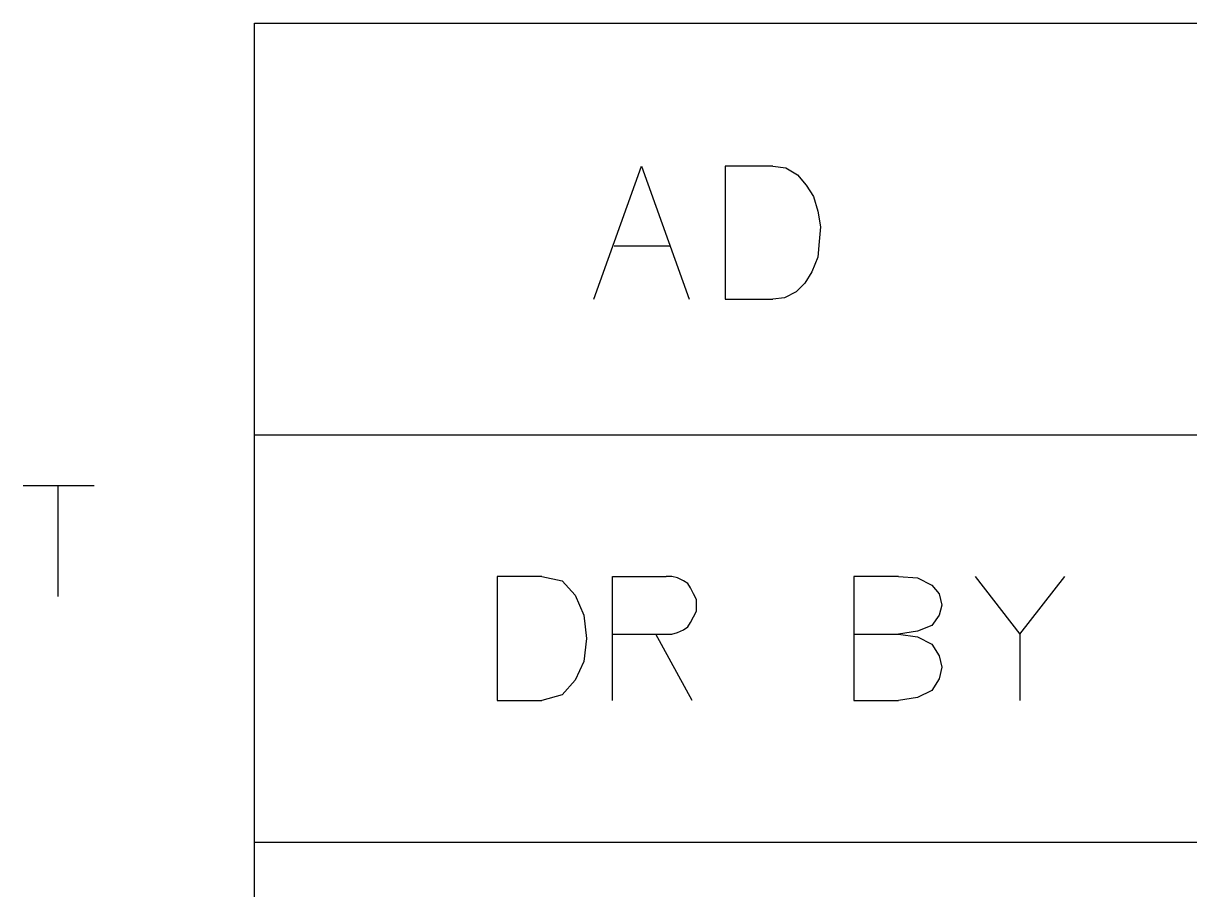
# Model space of a CAD drawing. Extents: x 11 to 601, y 12 to 779.
# Drawn here: x 368.46 to 416.91, y 135.06 to 171.06 of the extents above; entities that cross this region are included whole.
import ezdxf

# ---------------------------------------------------------------- set-up
doc = ezdxf.new("R2010")
doc.units = 0
doc.layers.add('DH152', color=7, linetype='CONTINUOUS')

msp = doc.modelspace()

# ---------------------------------------------------------------- linework, layer by layer
at = {"layer": 'DH152', "color": 7}
for points in [[(378.059991, 12.24), (378.059991, 171.059996)], [(378.059991, 171.059996), (600.899985, 171.059996)], [(392.15999, 159.599996), (394.13999, 165.119996), (396.11999, 159.599996)], [(399.59999, 165.119996), (397.61999, 165.119996), (397.61999, 159.599996), (399.59999, 159.599996)], [(399.59999, 165.119996), (400.13999, 165.059996), (400.61999, 164.759996), (400.97999, 164.339996), (401.27999, 163.859996), (401.45999, 163.259996), (401.57999, 162.599996), (401.51999, 161.999996), (401.45999, 161.339996), (401.21999, 160.739996), (400.91999, 160.259996), (400.55999, 159.899996), (400.07999, 159.659996), (399.59999, 159.599996)], [(392.99999, 161.819996), (395.33999, 161.819996)], [(378.059991, 153.959996), (600.899985, 153.959996)], [(368.459991, 151.859996), (371.399991, 151.859996)], [(369.899991, 151.859996), (369.899991, 147.239996)], [(389.99999, 148.079996), (388.13999, 148.079996), (388.13999, 142.919996), (389.99999, 142.919996)], [(389.99999, 148.079996), (390.83999, 147.899996), (391.37999, 147.299996), (391.73999, 146.459996), (391.85999, 145.499996), (391.73999, 144.539996), (391.37999, 143.759996), (390.83999, 143.159996), (389.99999, 142.919996), (389.99999, 142.919996)], [(392.93999, 142.919996), (392.93999, 148.079996), (395.15999, 148.079996)], [(396.41999, 146.879996), (396.41999, 147.119996), (396.29999, 147.359996), (396.17999, 147.599996), (396.05999, 147.779996), (395.87999, 147.899996), (395.63999, 148.019996), (395.39999, 148.079996), (395.15999, 148.079996), (395.15999, 148.079996)], [(404.81999, 148.079996), (402.95999, 148.079996), (402.95999, 142.919996), (404.81999, 142.919996)], [(404.81999, 148.079996), (405.59999, 148.019996), (406.19999, 147.719996), (406.49999, 147.359996), (406.61999, 146.879996), (406.49999, 146.459996), (406.19999, 146.039996), (405.59999, 145.799996), (404.81999, 145.679996), (404.81999, 145.679996)], [(407.99999, 148.079996), (409.85999, 145.679996), (409.85999, 142.919996)], [(409.85999, 145.679996), (411.71999, 148.079996)], [(395.15999, 145.679996), (395.39999, 145.679996), (395.63999, 145.739996), (395.87999, 145.859996), (396.05999, 145.979996), (396.17999, 146.159996), (396.29999, 146.399996), (396.41999, 146.639996), (396.41999, 146.879996), (396.41999, 146.879996)], [(392.93999, 145.679996), (395.15999, 145.679996)], [(396.23999, 142.919996), (394.73999, 145.679996)], [(402.95999, 145.679996), (404.81999, 145.679996)], [(404.81999, 145.679996), (405.59999, 145.559996), (406.19999, 145.259996), (406.49999, 144.779996), (406.61999, 144.299996), (406.49999, 143.819996), (406.19999, 143.339996), (405.59999, 143.039996), (404.81999, 142.919996), (404.81999, 142.919996)], [(378.059991, 137.039997), (600.899985, 137.039997)]]:
    msp.add_lwpolyline(points, dxfattribs=at)

doc.saveas('drawing.dxf')
